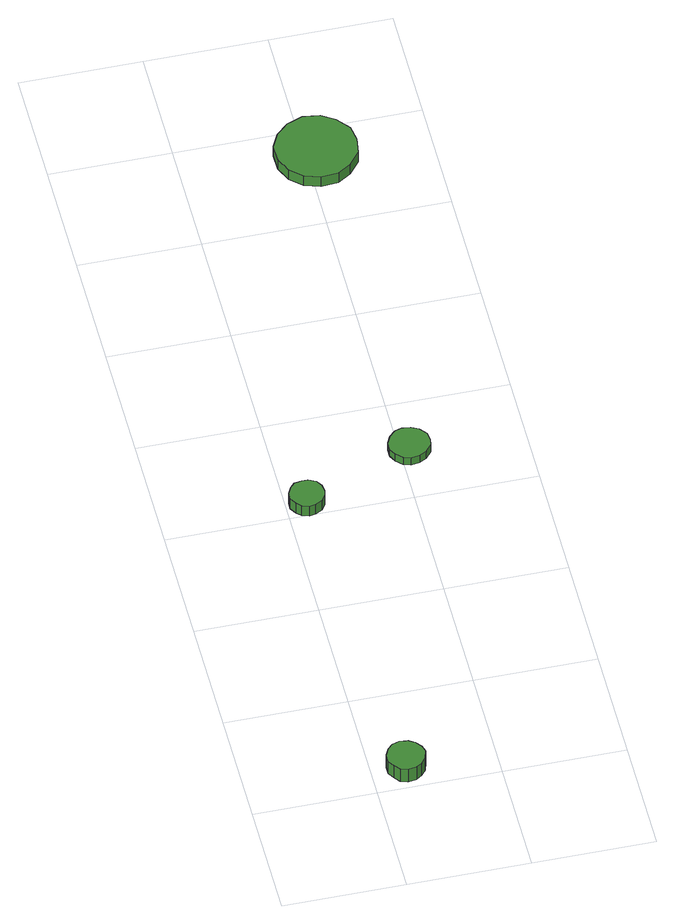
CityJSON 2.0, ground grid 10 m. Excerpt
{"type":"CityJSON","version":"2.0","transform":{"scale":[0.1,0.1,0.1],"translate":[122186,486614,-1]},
"CityObjects":{
"tree1":{"type":"SolitaryVegetationObject","attributes":{"function":"something"},"geometry":[{"type":"MultiSurface","lod":"1","boundaries":[[[0,1,2,3,4,5,6,7,8,9,10,11,12,13,14]],[[15,16,17,18,19,20,21,22,23,24,25,26,27,28,29]],[[0,29,28,1]],[[1,28,27,2]],[[2,27,26,3]],[[3,26,25,4]],[[4,25,24,5]],[[5,24,23,6]],[[6,23,22,7]],[[7,22,21,8]],[[8,21,20,9]],[[9,20,19,10]],[[10,19,18,11]],[[11,18,17,12]],[[12,17,16,13]],[[13,16,15,14]],[[14,15,29,0]]]}]},
"tree2":{"type":"SolitaryVegetationObject","attributes":{"function":"something"},"geometry":[{"type":"MultiSurface","lod":"1","boundaries":[[[30,31,32,33,34,35,36,37,38,39,40,41,42,43,44]],[[45,46,47,48,49,50,51,52,53,54,55,56,57,58,59]],[[30,59,58,31]],[[31,58,57,32]],[[32,57,56,33]],[[33,56,55,34]],[[34,55,54,35]],[[35,54,53,36]],[[36,53,52,37]],[[37,52,51,38]],[[38,51,50,39]],[[39,50,49,40]],[[40,49,48,41]],[[41,48,47,42]],[[42,47,46,43]],[[43,46,45,44]],[[44,45,59,30]]]}]},
"tree3":{"type":"SolitaryVegetationObject","attributes":{"function":"something"},"geometry":[{"type":"MultiSurface","lod":"1","boundaries":[[[60,61,62,63,64,65,66,67,68,69,70,71,72,73,74]],[[75,76,77,78,79,80,81,82,83,84,85,86,87,88,89]],[[60,89,88,61]],[[61,88,87,62]],[[62,87,86,63]],[[63,86,85,64]],[[64,85,84,65]],[[65,84,83,66]],[[66,83,82,67]],[[67,82,81,68]],[[68,81,80,69]],[[69,80,79,70]],[[70,79,78,71]],[[71,78,77,72]],[[72,77,76,73]],[[73,76,75,74]],[[74,75,89,60]]]}]},
"tree4":{"type":"SolitaryVegetationObject","attributes":{"function":"something"},"geometry":[{"type":"MultiSurface","lod":"1","boundaries":[[[90,91,92,93,94,95,96,97,98,99,100,101,102,103,104]],[[105,106,107,108,109,110,111,112,113,114,115,116,117,118,119]],[[90,119,118,91]],[[91,118,117,92]],[[92,117,116,93]],[[93,116,115,94]],[[94,115,114,95]],[[95,114,113,96]],[[96,113,112,97]],[[97,112,111,98]],[[98,111,110,99]],[[99,110,109,100]],[[100,109,108,101]],[[101,108,107,102]],[[102,107,106,103]],[[103,106,105,104]],[[104,105,119,90]]]}]}
},
"vertices":[
[44,22,21],[42,28,21],[38,33,21],[33,36,21],[26,37,21],[20,35,21],[16,31,21],[13,25,21],[13,18,21],[16,13,21],[20,8,21],[26,6,21],[33,7,21],[38,10,21],[42,15,21],[42,15,7],[38,10,7],[33,7,7],[26,6,7],[20,8,7],[16,13,7],[13,18,7],[13,25,7],[16,31,7],[20,35,7],[26,37,7],[33,36,7],[38,33,7],[42,28,7],[44,22,7],
[31,313,18],[30,319,18],[27,324,18],[21,327,18],[16,327,18],[10,326,18],[6,322,18],[3,316,18],[3,310,18],[6,305,18],[10,301,18],[16,299,18],[21,300,18],[27,303,18],[30,308,18],[30,308,7],[27,303,7],[21,300,7],[16,299,7],[10,301,7],[6,305,7],[3,310,7],[3,316,7],[6,322,7],[10,326,7],[16,327,7],[21,327,7],[27,324,7],[30,319,7],[31,313,7],
[124,349,16],[123,356,16],[118,362,16],[112,365,16],[105,366,16],[99,364,16],[94,359,16],[91,353,16],[91,346,16],[94,340,16],[99,335,16],[105,333,16],[112,334,16],[118,337,16],[123,343,16],[123,343,8],[118,337,8],[112,334,8],[105,333,8],[99,335,8],[94,340,8],[91,346,8],[91,353,8],[94,359,8],[99,364,8],[105,366,8],[112,365,8],[118,362,8],[123,356,8],[124,349,8],
[140,669,21],[138,682,21],[129,693,21],[118,700,21],[104,702,21],[91,697,21],[81,688,21],[75,676,21],[75,662,21],[81,649,21],[91,640,21],[104,636,21],[118,637,21],[129,644,21],[138,655,21],[138,655,10],[129,644,10],[118,637,10],[104,636,10],[91,640,10],[81,649,10],[75,662,10],[75,676,10],[81,688,10],[91,697,10],[104,702,10],[118,700,10],[129,693,10],[138,682,10],[140,669,10]
]}
